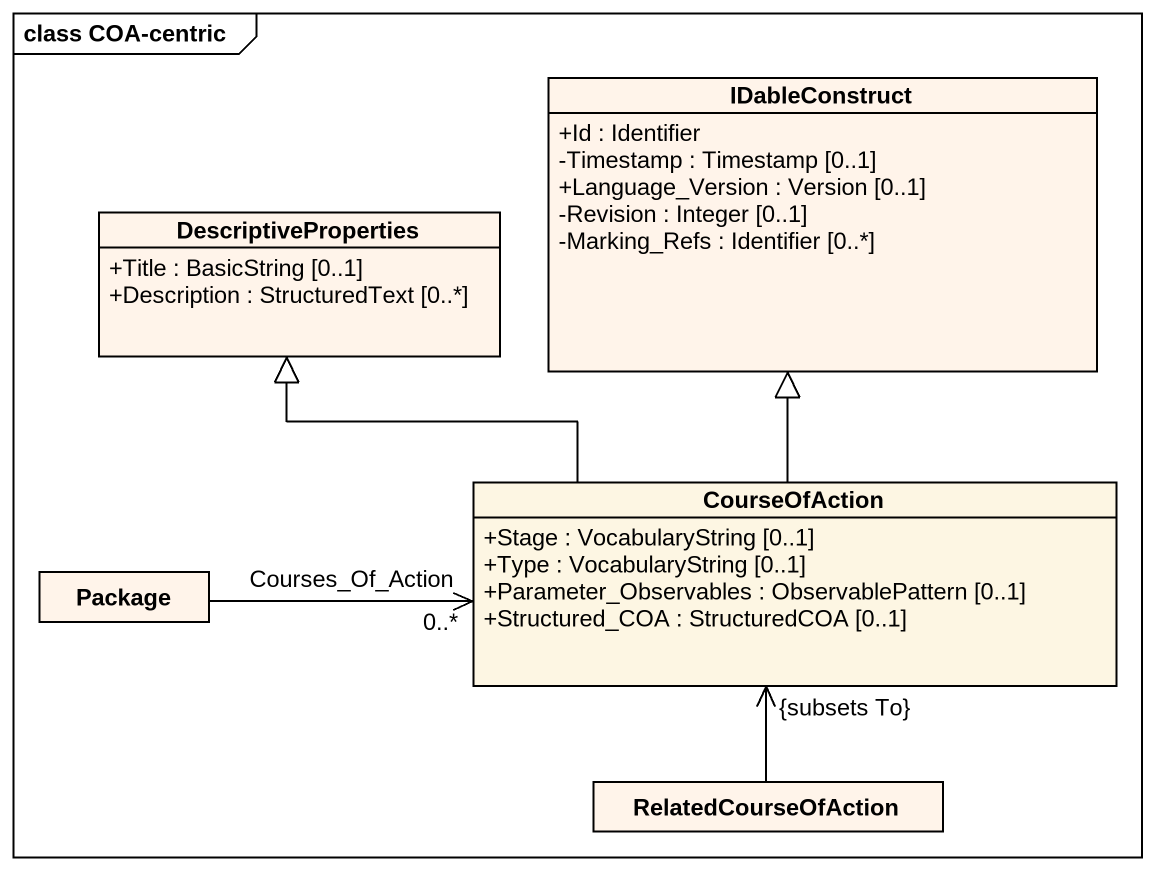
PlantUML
@startuml
mainframe class COA-centric
hide circle
hide empty members
skinparam classAttributeIconSize 0
class IDableConstruct #FFF4EA {
  +Id : Identifier
  -Timestamp : Timestamp [0..1]
  +Language_Version : Version [0..1]
  -Revision : Integer [0..1]
  -Marking_Refs : Identifier [0..*]
}
class DescriptiveProperties #FFF4EA {
  +Title : BasicString [0..1]
  +Description : StructuredText [0..*]
}
class "Package" as Package_ #FFF4EA
class CourseOfAction {
  +Stage : VocabularyString [0..1]
  +Type : VocabularyString [0..1]
  +Parameter_Observables : ObservablePattern [0..1]
  +Structured_COA : StructuredCOA [0..1]
}
class RelatedCourseOfAction #FFF4EA
CourseOfAction -up-|> IDableConstruct
CourseOfAction -up-|> DescriptiveProperties
CourseOfAction "Courses_Of_Action\n0..*" <-left- Package_
RelatedCourseOfAction -up-> "{subsets To}" CourseOfAction
@enduml
